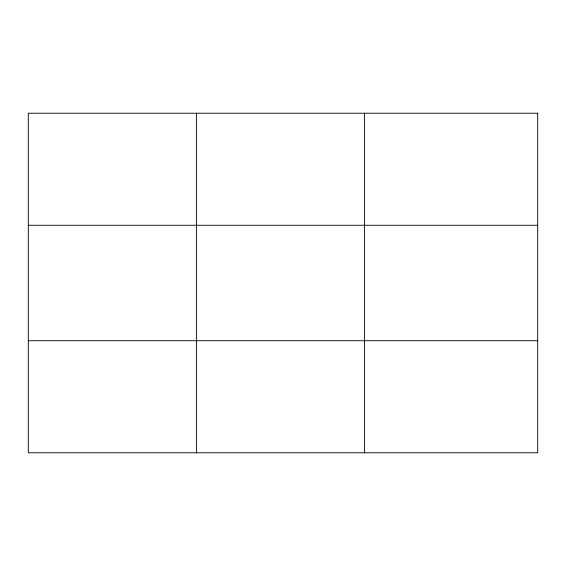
<?xml version="1.0" encoding="UTF-8"?>
<svg xmlns="http://www.w3.org/2000/svg" width="566" height="566" viewBox="0 0 566 566"><rect width="100%" height="100%" fill="white"/><g stroke="black" fill="none" stroke-linecap="round" stroke-linejoin="round"><path stroke-width="0.85" d="M196.402 452.779L196.402 113.221M364.504 452.779L364.504 113.221M28.3 225.275L537.7 225.275M28.3 340.725L537.7 340.725M537.7 113.221L537.7 452.779L28.3 452.779L28.3 113.221L537.7 113.221"/></g></svg>
